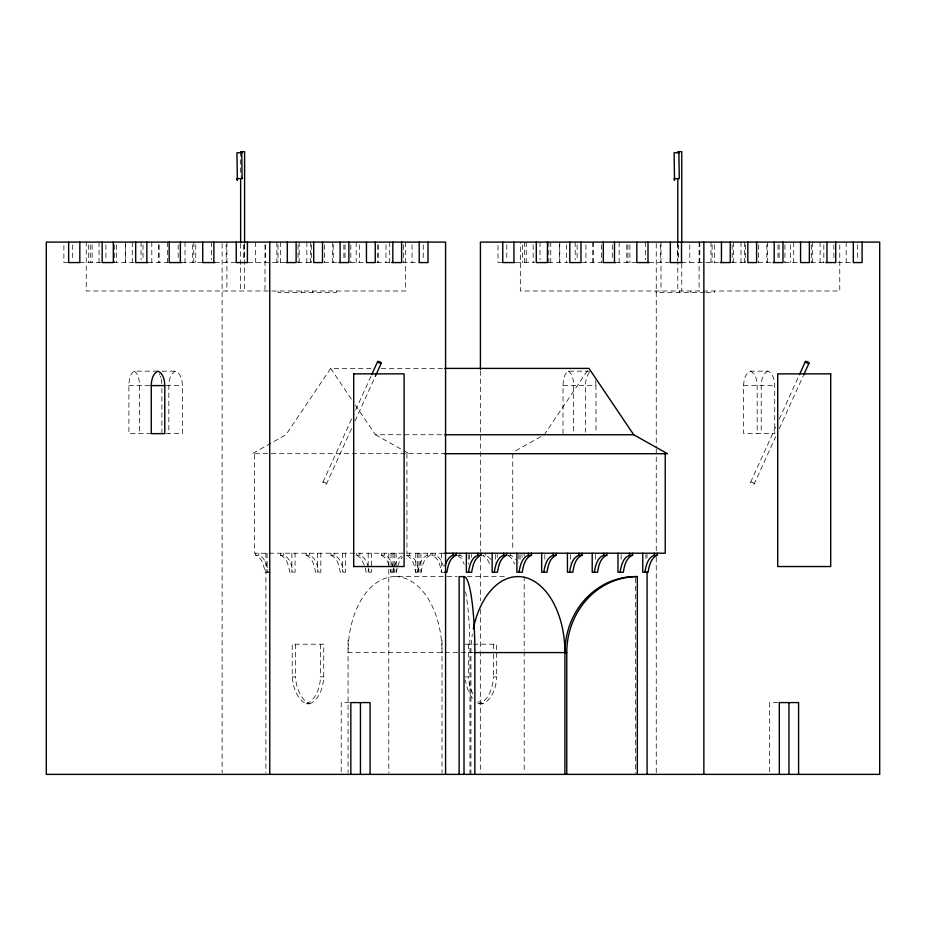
<?xml version="1.0" encoding="UTF-8"?>
<svg xmlns="http://www.w3.org/2000/svg" width="926" height="926" viewBox="0 0 926 926"><rect width="100%" height="100%" fill="white"/><g stroke="black" fill="none" stroke-linecap="round" stroke-linejoin="round"><path stroke-width="0.69" stroke-dasharray="4.63 3.47" d="M151.239 433.646L128.899 433.646L128.899 385.586C129.142 380.574 129.547 374.139 134.212 371.164L156.563 371.164M563.02 433.646L563.02 385.586C563.263 380.574 563.668 374.139 568.332 371.164L590.684 371.164M743.636 385.586C743.763 380.308 745.036 373.56 750.396 371.164L767.978 371.164C773.337 373.56 774.599 380.308 774.738 385.586L774.738 433.646L743.636 433.646L743.636 385.586L774.738 385.586M393.214 572.233L393.932 568.008M417.985 572.233C418.922 565.462 421.573 554.315 430.44 555.241L430.44 553.216M397.127 568.008L396.409 572.233L390.784 572.233L390.054 568.008M394.453 566.029L397.393 559.42L402.486 555.241L402.486 553.216M397.636 566.029L399.731 560.832L402.486 557.128M322.908 482.226L352.077 417.927M355.653 410.056L371.129 375.944M326.484 483.951A1.991 0.613 24.4 0 0 324.135 482.226A1.991 0.613 24.4 0 0 323.463 483.083A1.991 0.613 24.4 0 0 326.484 483.951L352.077 427.523M355.063 420.971L374.706 377.669M750.627 482.226L775.629 427.118M779.206 419.246L798.849 375.944M754.204 483.951A1.991 0.613 24.4 0 0 751.866 482.226A1.991 0.613 24.4 0 0 751.194 483.083A1.991 0.613 24.4 0 0 754.204 483.951L775.641 436.713M779.206 428.842L803.027 376.361M371.106 368.398L330.698 368.398L285.972 434.745L272.232 442.466M587.385 370.77L544.256 434.745L514.266 451.599M589.249 372.159L586.424 377.565L585.406 383.896L585.359 432.234M270.982 443.172L252.231 453.705L443.809 453.705M166.136 433.646L182.364 433.646L182.364 385.586C182.237 380.308 180.964 373.56 175.604 371.164C170.257 373.56 168.983 380.308 168.845 385.586L168.845 433.646M767.978 371.164C762.619 373.56 761.346 380.308 761.218 385.586L761.218 433.646M430.44 555.241C423.865 557.892 422.117 565.948 421.168 572.233L415.543 572.233C414.605 565.948 412.846 557.892 406.282 555.241L406.282 553.216M67.656 262.567L63.882 262.567L63.882 244.834M79.821 262.567L100.749 262.567M113.331 262.567L134.027 262.567M147.986 262.567L168.127 262.567M181.508 262.567L203.292 262.567M215.017 262.567L235.655 262.567M248.226 262.567L287.778 262.567M297.64 262.567L313.706 262.567M324.019 262.567L338.661 262.567M350.387 262.567L366.245 262.567M376.766 262.567L390.297 262.567M402.486 262.567L419.212 262.567M501.765 262.567L498.003 262.567L498.003 244.834M516.152 262.567L534.684 262.567M548.273 262.567L568.136 262.567M581.794 262.567L602.05 262.567M615.628 262.567L637.412 262.567M649.138 262.567L669.394 262.567M681.524 262.567L721.921 262.567M731.76 262.567L747.236 262.567M758.139 262.567L772.735 262.567M784.507 262.567L800.353 262.567M810.887 262.567L825.807 262.567M837.683 262.567L852.337 262.567M704.755 292.396L656.059 292.396L656.059 291.007M706.133 292.396L714.49 292.396L714.49 291.007M381.199 368.398L443.253 368.398M162.085 371.164L175.604 371.164M128.899 385.586L151.239 385.586M166.136 385.586L182.364 385.586M563.02 385.586L595.997 385.586L595.997 432.234M355.457 405.125L375.424 434.745L443.241 434.745M443.82 553.216L254.465 553.216L254.465 453.705M255.657 553.216L255.657 555.241C264.523 554.315 267.174 565.462 268.112 572.233M280.428 553.216L280.428 555.241C289.282 554.315 291.945 565.462 292.882 572.233M306.193 553.216L306.193 555.241C315.048 554.315 317.711 565.462 318.648 572.233M330.964 553.216L330.964 555.241C339.819 554.315 342.481 565.462 343.407 572.233M356.753 553.216L356.753 555.241C363.131 554.037 366.488 560.994 367.969 566.029M381.512 553.216L381.512 555.241C387.901 554.037 391.258 560.994 392.728 566.029M406.282 555.241C415.137 554.315 417.8 565.462 418.737 572.233M432.048 553.216L432.048 555.241C438.426 554.037 441.795 560.994 443.265 566.029M457.884 555.241L461.09 555.658L464.169 558.181M490.873 559.42L486.879 555.658L482.608 555.241L486.763 558.181L490.63 566.029M508.432 555.241L511.65 555.658L515.643 559.42M270.288 572.233L264.929 572.233C263.979 565.948 262.232 557.892 255.657 555.241M444.769 572.233L441.308 572.233C440.371 565.948 438.611 557.892 432.048 555.241M473.834 652.575L348.06 652.575A75.978 46.983 -90 0 1 395.043 576.597L445.649 576.597M447.096 576.597L457.212 576.597M467.329 576.597L506.372 576.597M465.165 644.207L496.672 644.207L496.672 649.89M292.222 676.883L295.452 676.883A31.577 19.527 -90 0 0 309.585 703.818L306.367 703.818A31.577 19.527 90 0 1 292.222 676.883L292.222 644.207L323.73 644.207L323.73 676.883A29.458 18.219 -90 0 1 309.585 703.818M306.367 703.818A29.458 18.219 -90 0 0 320.512 676.883L323.73 676.883M465.165 676.883L468.382 676.883A31.577 19.527 -90 0 0 474.228 696.12M477.469 702.822A31.577 19.527 -90 0 0 479.309 703.818A29.458 18.219 -90 0 0 493.442 676.883L496.672 676.883L496.672 651.314M349.472 702.591L341.196 702.591L341.196 772.944M777.967 702.591L769.691 702.591L769.691 772.944M479.309 703.818L482.527 703.818A29.458 18.219 -90 0 0 496.672 676.883M381.512 555.241L385.679 558.181L389.545 566.029M356.753 555.241L360.909 558.181L364.775 566.029M330.964 555.241C337.527 557.892 339.275 565.948 340.224 572.233L345.583 572.233L345.583 553.216M306.193 555.241C312.756 557.892 314.516 565.948 315.453 572.233L320.824 572.233L320.824 553.216M280.428 555.241C286.991 557.892 288.738 565.948 289.688 572.233L295.058 572.233L295.058 553.216M750.396 371.164C755.743 373.56 757.017 380.308 757.155 385.586L757.155 433.646M568.332 371.164C573.009 374.139 573.414 380.574 573.657 385.586L573.657 432.234M134.212 371.164C138.888 374.139 139.294 380.574 139.537 385.586L139.537 433.646M375.424 434.745L402.926 450.186M404.176 450.893L409.176 453.705M508.467 555.658L511.534 558.181L514.787 564.165M457.907 555.658L460.974 558.181L464.239 564.165M330.698 368.398L352.262 400.391M159.295 373.873L159.862 374.961M160.372 376.199L160.823 377.565M393.249 568.008L393.967 572.233M368.479 568.008L369.196 572.233M365.295 568.008L366.013 572.233L371.372 572.233L371.372 553.216M161.193 379.035L161.842 383.896M595.615 380.598L595.997 385.586M857.36 244.834L857.36 259.847M846.179 242.103L846.179 262.567M839.766 244.834L839.766 291.007L520.343 291.007L520.343 242.103M833.875 244.834L833.875 259.847M823.839 244.834L823.839 262.567M820.1 242.103L820.1 262.567M812.669 242.103L812.669 262.567M811.535 244.834L811.535 262.567M793.721 242.103L793.721 262.567M790.318 244.834L790.318 262.567M784.935 244.834L784.935 262.567M779.148 244.834L779.148 259.847M778.014 244.834L778.014 259.847M767.353 242.103L767.353 262.567M766.844 244.834L766.844 262.567M758.556 244.834L758.556 262.567M745.627 244.834L745.627 262.567M744.492 242.103L744.492 262.567M740.974 242.103L740.974 262.567M733.323 242.103L733.323 262.567M732.177 244.834L732.177 262.567M714.594 244.834L714.594 262.567M712.117 244.834L712.117 262.567M710.983 242.103L710.983 262.567M699.801 242.103L699.801 262.567M699.107 242.103L699.107 291.007M690.854 291.007L690.854 292.396M689.766 244.834L689.766 262.567M681.756 263.702L681.756 291.007M679.696 291.007L679.696 292.396M678.596 244.834L678.596 259.847M677.797 243.584L677.797 291.007M677.462 242.103L677.462 259.847M661.014 242.103L661.014 291.007M660.307 244.834L660.307 262.567M656.256 243.55L656.256 447.49M656.256 448.936L656.256 551.63M656.256 557.417L656.256 772.932M647.077 554.662L647.077 557.556M645.943 554.581L645.943 558.656M645.515 242.103L645.515 259.847M635.467 578.044L635.467 772.932M629.877 244.834L629.877 262.567M627.932 244.834L627.932 262.567M626.798 244.834L626.798 262.567M621.172 554.581L621.172 561.376M619.147 242.103L619.147 262.567M612.294 244.834L612.294 259.847M601.564 244.834L601.564 262.567M595.383 554.581L595.383 560.01M593.277 242.103L593.277 262.567M592.767 242.103L592.767 262.567M585.915 244.834L585.915 262.567M577.13 244.834L577.13 259.847M575.185 242.103L575.185 259.847M570.624 554.581L570.624 562.73M566.388 244.834L566.388 262.567M559.755 242.103L559.755 262.567M559.547 244.834L559.547 262.567M550.75 242.103L550.75 262.567M548.805 242.103L548.805 262.567M544.847 554.581L544.847 561.376M540.02 242.103L540.02 259.847M533.168 244.834L533.168 262.567M526.246 242.103L526.246 262.567M524.382 242.103L524.382 262.567M524.185 553.216L524.185 556.109M524.185 576.342L524.185 650.064M524.185 651.51L524.185 772.932M522.438 244.834L522.438 262.567M521.998 554.581L521.998 557.29M520.088 554.581L520.088 560.01M518.815 554.581L518.815 562.73M512.749 453.705L512.749 550.333M510.562 553.216L510.562 555.241M506.788 244.834L506.788 259.847M497.227 554.581L497.227 557.29M495.317 554.581L495.317 562.73M493.442 644.207L493.442 652.726M493.442 654.15L493.442 676.883M485.791 553.216L485.791 555.241M480.42 370.828L480.42 551.63M480.42 557.417L480.42 600.812M480.42 609.482L480.42 649.983M480.42 651.429L480.42 772.932M471.45 554.581L471.45 557.29M470.952 774.379L470.952 652.575A75.978 46.983 90 0 1 472.341 634.275M469.945 774.379L469.945 652.575A75.978 10.834 -90 0 0 465.315 590.325M469.528 554.581L469.528 561.376M468.382 644.207L468.382 676.883M468.255 554.581L468.255 564.084M460.002 553.216L460.002 555.241M442.026 640.19L442.026 772.944M441.575 553.216L441.575 572.233M435.243 553.216L435.243 555.241M427.245 553.216L427.245 555.241M423.24 244.834L423.24 259.847M420.913 553.216L420.913 572.233M418.992 553.216L418.992 572.233M417.719 553.216L417.719 572.233M415.809 553.216L415.809 572.233M412.07 244.834L412.07 262.567M409.466 553.216L409.466 555.241M406.942 453.705L406.942 553.216M405.657 242.103L405.657 291.007L86.234 291.007L86.234 242.103M403.562 244.834L403.562 262.567M396.143 553.216L396.143 572.233M394.233 553.216L394.233 572.233M392.96 553.216L392.96 572.233M391.038 553.216L391.038 572.233M389.719 242.103L389.719 262.567M388.793 553.216L388.793 772.932M385.98 244.834L385.98 262.567M384.707 553.216L384.707 555.241M378.549 244.834L378.549 262.567M377.414 244.834L377.414 262.567M368.189 553.216L368.189 572.233M359.936 553.216L359.936 555.241M359.612 244.834L359.612 262.567M356.197 242.103L356.197 262.567M350.815 244.834L350.815 262.567M348.06 640.19L348.06 772.944M345.028 244.834L345.028 259.847M343.893 244.834L343.893 259.847M342.4 553.216L342.4 572.233M336.451 291.007L336.451 292.396L278.02 292.396L278.02 291.007M334.147 553.216L334.147 555.241M333.233 244.834L333.233 262.567M332.723 242.103L332.723 262.567M324.436 244.834L324.436 262.567M320.512 644.207L320.512 676.883M317.63 553.216L317.63 572.233M312.814 291.007L312.814 292.396M311.518 244.834L311.518 262.567M310.372 242.103L310.372 262.567M309.377 553.216L309.377 555.241M306.853 242.103L306.853 262.567M301.656 291.007L301.656 292.396M299.202 242.103L299.202 262.567M298.068 244.834L298.068 262.567M295.452 644.207L295.452 676.883M291.864 553.216L291.864 572.233M283.611 553.216L283.611 555.241M280.485 242.103L280.485 262.567M277.997 244.834L277.997 262.567M276.862 242.103L276.862 262.567M267.093 553.216L267.093 572.233M265.901 553.216L265.901 772.932M265.693 244.834L265.693 262.567M264.986 244.834L264.986 291.007M258.852 553.216L258.852 555.241M255.657 242.103L255.657 262.567M244.591 243.584L244.591 291.007M244.476 244.834L244.476 259.847M243.341 244.834L243.341 259.847M240.644 151.621L240.644 176.056M240.644 243.584L240.644 291.007M226.893 242.103L226.893 291.007M226.199 244.834L226.199 262.567M222.136 243.55L222.136 772.932M211.406 242.103L211.406 259.847M195.756 244.834L195.756 262.567M193.823 242.103L193.823 262.567M192.677 244.834L192.677 262.567M185.026 242.103L185.026 262.567M178.174 244.834L178.174 259.847M167.444 242.103L167.444 262.567M161.876 388.411L161.876 433.646M159.156 244.834L159.156 262.567M158.647 244.834L158.647 262.567M151.806 242.103L151.806 262.567M143.009 244.834L143.009 259.847M141.065 242.103L141.065 259.847M132.279 242.103L132.279 262.567M125.647 244.834L125.647 262.567M125.427 242.103L125.427 262.567M116.63 244.834L116.63 262.567M114.697 244.834L114.697 262.567M105.9 244.834L105.9 259.847M99.047 242.103L99.047 262.567M92.125 244.834L92.125 262.567M90.262 244.834L90.262 262.567M88.317 244.834L88.317 262.567M72.679 244.834L72.679 259.847M482.527 703.818A31.577 19.527 -90 0 1 477.249 699.998M472.457 698.181A31.577 19.527 -90 0 1 465.465 679.973M395.043 576.597A75.978 46.983 -90 0 1 442.026 652.575"/><path stroke-width="1.39" d="M151.262 385.586C151.401 380.308 152.663 373.56 158.022 371.164C163.381 373.56 164.654 380.308 164.782 385.586L164.782 433.646L151.262 433.646L151.262 385.586L164.793 385.586M468.521 572.233C469.459 565.462 472.11 554.315 480.964 555.241L480.964 553.216M494.31 572.233C495.236 565.462 497.899 554.315 506.753 555.241L506.753 553.216M519.069 572.233C520.007 565.462 522.669 554.315 531.524 555.241L531.524 553.216M543.84 572.233C544.777 565.462 547.428 554.315 556.294 555.241L556.294 553.216M569.606 572.233C570.543 565.462 573.206 554.315 582.06 555.241L582.06 553.216M594.376 572.233C595.314 565.462 597.965 554.315 606.831 555.241L606.831 553.216M620.165 572.233C621.091 565.462 623.754 554.315 632.608 555.241L632.608 553.216M644.924 572.233C645.862 565.462 648.524 554.315 657.379 555.241L657.379 553.216M444.989 566.029C446.459 560.994 449.828 554.037 456.205 555.241L456.205 553.216M371.72 374.636L377.669 361.51M375.296 376.361L381.246 363.235A1.991 0.613 24.4 0 0 378.908 361.51A1.991 0.613 24.4 0 0 378.236 362.379A1.991 0.613 24.4 0 0 381.246 363.235M799.451 374.636L805.4 361.51M803.618 375.042L808.977 363.235A1.991 0.613 24.4 0 0 806.627 361.51A1.991 0.613 24.4 0 0 805.956 362.379A1.991 0.613 24.4 0 0 808.977 363.235M456.205 555.241C449.631 557.892 447.883 565.948 446.934 572.233L444.769 572.233M480.964 555.241C474.401 557.892 472.654 565.948 471.704 572.233L466.345 572.233L466.345 553.216M506.753 555.241C500.19 557.892 498.443 565.948 497.493 572.233L492.134 572.233L492.134 553.216M531.524 555.241C524.961 557.892 523.213 565.948 522.264 572.233L516.893 572.233L516.893 553.216M556.294 555.241C549.72 557.892 547.972 565.948 547.023 572.233L541.664 572.233L541.664 553.216M582.06 555.241C575.497 557.892 573.738 565.948 572.8 572.233L567.43 572.233L567.43 553.216M606.831 555.241C600.256 557.892 598.509 565.948 597.559 572.233L592.2 572.233L592.2 553.216M632.608 555.241C626.045 557.892 624.298 565.948 623.348 572.233L617.989 572.233L617.989 553.216M657.379 555.241C650.816 557.892 649.068 565.948 648.119 572.233L642.748 572.233L642.748 553.216M240.644 151.621L244.591 151.621L244.591 242.149M677.797 151.621L681.756 151.621L681.756 242.149M242.114 152.767L236.952 152.767L237.345 180.304L236.952 178.602L242.114 178.602L241.709 151.621M679.279 152.767L674.116 152.767L674.51 180.304L674.116 178.602L679.279 178.602L678.874 151.621M147.986 262.567L135.682 262.567L135.682 242.103M181.508 262.567L169.192 262.567L169.192 242.103M215.017 262.567L202.713 262.567L202.713 242.103M286.169 262.567L296.123 262.567L296.123 242.103M338.916 262.567L348.87 262.567L348.87 242.103M391.675 262.567L401.618 262.567L401.618 242.103M514.937 262.567L502.76 262.567L502.76 242.103M615.628 262.567L603.312 262.567L603.312 242.103M649.138 262.567L636.833 262.567L636.833 242.103M682.659 262.567L670.343 262.567L670.343 242.103M720.289 262.567L730.244 262.567L730.244 242.103M773.036 262.567L782.991 262.567L782.991 242.103M825.784 262.567L835.738 262.567L835.738 242.103M444.688 368.398L588.982 368.398L633.708 434.745L667.461 453.705L444.457 453.705M353.651 373.861L374.972 373.861M375.678 373.861L404.118 373.861L404.118 566.538L353.651 566.538M444.688 434.745L633.708 434.745M444.434 553.216L665.227 553.216L665.227 453.705M474.853 774.379L474.853 652.575A75.978 10.834 -90 0 0 464.019 576.597L459.111 576.597L459.111 774.379M637.308 774.379L637.308 576.597L635.467 576.597A75.978 70.538 -90 0 0 564.918 652.575L564.918 774.379M475.281 652.575L566.77 652.575A75.978 70.538 -90 0 1 637.308 576.597M241.709 177.456L242.114 178.602M862.118 242.103L862.118 262.567L853.321 262.567L853.321 242.103M826.953 242.103L826.953 262.567M809.37 242.103L809.37 262.567L800.573 262.567L800.573 242.103M798.594 774.379L798.594 702.591L779.31 702.591L779.345 774.379M788.94 702.591L788.94 774.379M774.194 242.103L774.194 262.567M756.611 242.103L756.611 262.567L747.826 262.567L747.826 242.103M721.447 242.103L721.447 262.567M703.864 242.103L703.864 774.379M681.524 242.103L681.524 262.567M677.797 178.926L677.797 242.149M654.196 553.216L654.196 555.241M648.003 242.103L648.003 262.567M647.077 572.013L647.077 774.379M629.425 553.216L629.425 555.241M614.482 242.103L614.482 262.567M603.636 553.216L603.636 555.241M580.972 242.103L580.972 262.567L569.803 262.567L569.803 242.103M578.866 553.216L578.866 555.241M566.77 652.575L566.77 774.379M553.1 553.216L553.1 555.241M547.451 242.103L547.451 262.567L536.281 262.567L536.281 242.103M528.341 553.216L528.341 555.241M513.93 242.103L513.93 262.567M503.57 553.216L503.57 555.241M480.42 369.381L480.42 242.103L879.7 242.103L879.7 774.379L46.3 774.379L46.3 242.103L445.58 242.103L445.58 774.379M477.781 553.216L477.781 555.241M464.019 576.597L464.019 774.379M453.011 553.216L453.011 555.241M427.997 242.103L427.997 262.567L419.212 262.567L419.212 242.103M392.832 242.103L392.832 262.567M375.25 242.103L375.25 262.567L366.453 262.567L366.453 242.103M370.099 774.379L370.099 702.591L350.827 702.591L350.85 774.379M360.445 702.591L360.445 774.379M353.709 373.861L353.709 566.538M340.085 242.103L340.085 262.567M322.503 242.103L322.503 262.567L313.706 262.567L313.706 242.103M287.326 242.103L287.326 262.567M269.744 242.103L269.744 774.379M247.404 242.103L247.404 262.567L236.234 262.567L236.234 242.103M240.644 178.926L240.644 242.149M213.883 242.103L213.883 262.567M180.373 242.103L180.373 262.567M146.852 242.103L146.852 262.567M113.331 242.103L113.331 262.567L102.161 262.567L102.161 242.103M79.821 242.103L79.821 262.567L68.64 262.567L68.64 242.103M473.302 628.847A75.978 46.983 90 0 1 525.366 577.546A75.978 46.983 90 0 1 564.918 652.575M830.703 373.861L777.724 373.861L777.724 566.538L830.703 566.538L830.703 373.861"/></g></svg>
